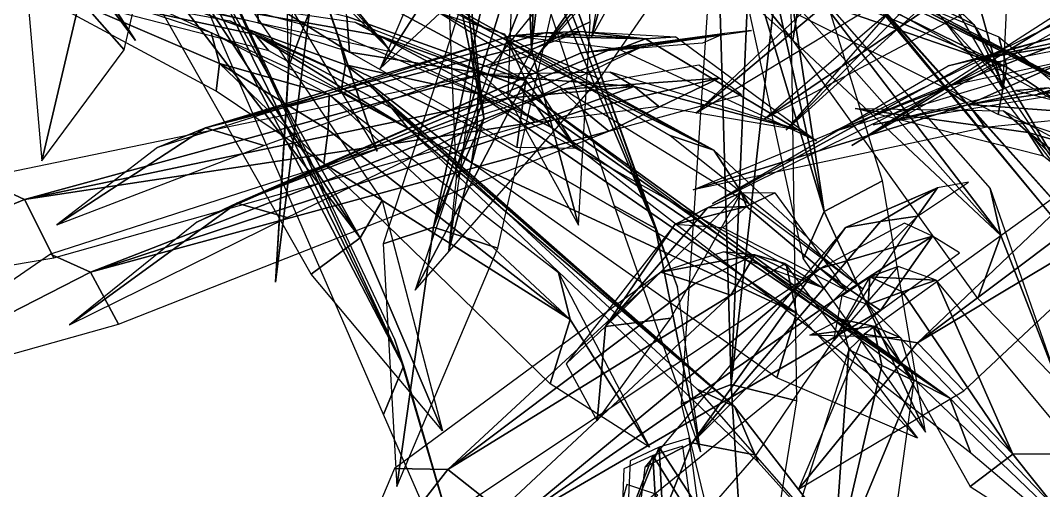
# Model space of a CAD drawing. Extents: x -26.4 to 26.4, y -33.5 to 33.5.
# Drawn here: x -6.78 to 4.64, y -25.41 to -20.16 of the extents above; entities that cross this region are included whole.
import ezdxf

# ---------------------------------------------------------------- set-up
doc = ezdxf.new("R2010")
doc.units = 0

msp = doc.modelspace()

# ---------------------------------------------------------------- linework, layer by layer
at = {"layer": 'weed040', "color": 3}
for points in [[(-3.90002, -15.05346, -4.71954), (-3.55139, -20.06579, 3.08331), (-3.78503, -20.68212, 2.71856)], [(1.88977, -16.43041, -6.90472), (-1.53137, -20.67407, 0.57769), (-0.98754, -20.52978, 0.78863)], [(1.88977, -16.43041, -6.90472), (-0.98754, -20.52978, 0.78863), (2.27612, -16.45275, -6.77105)], [(2.27612, -16.45275, -6.77105), (-0.98754, -20.52978, 0.78863), (2.68554, -16.46118, -6.70294)], [(2.68554, -16.46118, -6.70294), (-0.98754, -20.52978, 0.78863), (-0.31848, -20.81469, 0.98309)], [(-0.63854, -16.74316, -8.02789), (-1.07653, -20.49353, 0.45208), (-0.41992, -20.17858, 0.64508)], [(-0.92968, -17.03833, -8.06195), (-1.07653, -20.49353, 0.45208), (-0.63854, -16.74316, -8.02789)], [(-1.20434, -17.32397, -8.16412), (-1.07653, -20.49353, 0.45208), (-0.92968, -17.03833, -8.06195)], [(-1.20434, -17.32397, -8.16412), (-1.33947, -21.02087, 0.32354), (-1.07653, -20.49353, 0.45208)], [(1.18078, -17.76123, -10.76239), (2.19006, -22.29675, -2.83026), (1.44848, -17.44995, -10.71185)], [(1.44848, -17.44995, -10.71185), (2.19006, -22.29675, -2.83026), (2.83825, -21.95507, -2.6607)], [(1.07788, -17.51953, -3.28509), (3.85852, -20.21044, 5.0418), (1.34558, -17.78283, -3.45904)], [(1.07788, -17.51953, -3.28509), (3.38391, -19.97863, 5.33514), (3.85852, -20.21044, 5.0418)], [(-5.49084, -20.38806, 7.17755), (-7.06774, -17.95678, 3.29937), (-7.47021, -17.73193, 3.68939)], [(0.91491, -18.05456, -10.87481), (2.19006, -22.29675, -2.83026), (1.18078, -17.76123, -10.76239)], [(1.34558, -17.78283, -3.45904), (3.85852, -20.21044, 5.0418), (1.57336, -18.03955, -3.69122)], [(-4.99975, -17.82238, -6.49383), (-6.11486, -19.92736, 2.47796), (-5.61828, -20.49316, 2.42669)], [(-2.67797, -20.47338, 6.80474), (-4.66613, -18.04577, 3.11517), (-5.02905, -17.82788, 3.54144)], [(-1.16076, -17.85827, -8.30657), (-2.73071, -22.656, -0.54693), (-2.16784, -22.47106, -0.4345)], [(-0.75463, -17.84985, -8.24835), (-2.16784, -22.47106, -0.4345), (-0.33862, -17.82714, -8.25823)], [(-0.33862, -17.82714, -8.25823), (-2.16784, -22.47106, -0.4345), (-1.45263, -22.7069, -0.38653)], [(-1.16076, -17.85827, -8.30657), (-2.16784, -22.47106, -0.4345), (-0.75463, -17.84985, -8.24835)], [(-5.49084, -20.38806, 7.17755), (-6.85095, -18.59399, 2.9577), (-7.06774, -17.95678, 3.29937)], [(-2.67797, -20.47338, 6.80474), (-4.47607, -18.67565, 2.75152), (-4.66613, -18.04577, 3.11517)], [(0.91491, -18.05456, -10.87481), (1.95275, -22.82336, -3.00531), (2.19006, -22.29675, -2.83026)], [(1.57336, -18.03955, -3.69122), (3.85852, -20.21044, 5.0418), (4.16979, -20.85791, 4.81805)], [(-5.48901, -18.14831, -4.70013), (-2.98669, -22.59008, 1.84625), (-5.72814, -18.41638, -4.78875)], [(-5.48901, -18.14831, -4.70013), (-2.74133, -22.1737, 2.10003), (-2.98669, -22.59008, 1.84625)], [(-5.17077, -18.26586, -5.06195), (-2.50292, -24.02343, 0.2807), (-5.19055, -18.52148, -5.32965)], [(-5.17077, -18.26586, -5.06195), (-2.59997, -23.72827, 0.7304), (-2.50292, -24.02343, 0.2807)], [(-0.40637, -20.35253, 6.28582), (0.71459, -18.32153, 2.10113), (0.08325, -18.59838, 1.79644)], [(-5.72814, -18.41638, -4.78875), (-2.98669, -22.59008, 1.84625), (-6.0017, -18.64672, -4.91656)], [(-2.76367, -20.7019, 6.61688), (-1.33178, -18.47534, 2.55889), (-1.88073, -18.63134, 2.35894)], [(-2.76367, -20.7019, 6.61688), (-0.66894, -18.75439, 2.78118), (-1.33178, -18.47534, 2.55889)], [(-1.92358, -18.4757, -4.92095), (-1.60644, -21.25012, 3.82635), (-1.9613, -18.86462, -5.044)], [(-1.92358, -18.4757, -4.92095), (-1.71557, -20.70593, 4.06292), (-1.60644, -21.25012, 3.82635)], [(-1.3944, -18.46215, -5.08135), (0.3081, -22.48681, 2.99176), (-1.1527, -18.73278, -5.26959)], [(-1.3944, -18.46215, -5.08135), (-0.15332, -22.23229, 3.2807), (0.3081, -22.48681, 2.99176)], [(1.39282, -18.52441, -11.0744), (1.15185, -24.22741, -3.87322), (1.80004, -18.46435, -11.12091)], [(1.80004, -18.46435, -11.12091), (1.15185, -24.22741, -3.87322), (1.88281, -24.40795, -3.92816)], [(-5.19055, -18.52148, -5.32965), (-2.50292, -24.02343, 0.2807), (-5.25207, -18.74157, -5.62774)], [(-0.40637, -20.35253, 6.28582), (0.08325, -18.59838, 1.79644), (-0.1947, -19.10925, 1.63787)], [(0.98303, -18.55847, -11.09051), (0.59338, -24.44458, -3.95562), (1.15185, -24.22741, -3.87322)], [(0.98303, -18.55847, -11.09051), (1.15185, -24.22741, -3.87322), (1.39282, -18.52441, -11.0744)], [(-6.0017, -18.64672, -4.91656), (-2.98669, -22.59008, 1.84625), (-3.53381, -22.99621, 1.87335)], [(0.71606, -18.66796, -9.58868), (5.28454, -21.05529, -5.58343), (0.84533, -18.80053, -9.81463)], [(0.71606, -18.66796, -9.58868), (5.06555, -20.98425, -5.22161), (5.28454, -21.05529, -5.58343)], [(4.18261, -20.93151, 5.03302), (3.54357, -18.64086, 0.81646), (3.00488, -18.91149, 0.82672)], [(4.18261, -20.93151, 5.03302), (4.28332, -18.77563, 0.76519), (3.54357, -18.64086, 0.81646)], [(-5.25207, -18.74157, -5.62774), (-2.50292, -24.02343, 0.2807), (-2.72595, -24.56213, -0.07489)], [(-2.79882, -21.62145, 10.40423), (-3.61035, -19.23486, 6.26568), (-3.76159, -18.77893, 6.63702)], [(-1.1527, -18.73278, -5.26959), (0.3081, -22.48681, 2.99176), (-0.93774, -18.99243, -5.51898)], [(0.84533, -18.80053, -9.81463), (5.28454, -21.05529, -5.58343), (0.93469, -18.92761, -10.06622)], [(-1.9613, -18.86462, -5.044), (-1.60644, -21.25012, 3.82635), (-2.02392, -19.23486, -5.22564)], [(0.47766, -18.84301, -9.33856), (4.13867, -20.34667, -4.07977), (4.22546, -20.68725, -4.32403)], [(0.47766, -18.84301, -9.33856), (4.22546, -20.68725, -4.32403), (0.48681, -19.11657, -9.44549)], [(0.93469, -18.92761, -10.06622), (5.28454, -21.05529, -5.58343), (5.4541, -21.44274, -5.91302)], [(-0.93774, -18.99243, -5.51898), (0.3081, -22.48681, 2.99176), (0.5531, -23.14013, 2.70428)], [(0.48681, -19.11657, -9.44549), (4.22546, -20.68725, -4.32403), (0.45422, -19.37695, -9.57513)], [(0.82043, -19.12609, -6.76446), (1.83886, -20.38366, -4.42437), (0.77392, -19.43115, -6.93292)], [(0.82043, -19.12609, -6.76446), (1.89819, -20.01416, -4.24237), (1.83886, -20.38366, -4.42437)], [(3.97314, -19.12133, -5.20074), (4.24487, -19.12939, -5.42083), (1.76379, -21.38745, -9.23199)], [(1.76379, -21.38745, -9.23199), (3.64941, -19.22863, -5.05499), (3.97314, -19.12133, -5.20074)], [(-2.79882, -21.62145, 10.40423), (-3.81323, -19.9259, 6.04486), (-3.61035, -19.23486, 6.26568)], [(-2.02392, -19.23486, -5.22564), (-1.60644, -21.25012, 3.82635), (-1.91076, -21.92761, 3.7033)], [(-8.49816, -20.7517, 5.88006), (-6.71289, -19.96545, 1.51373), (-7.19482, -19.39672, 1.41668)], [(-4.55737, -20.64294, -6.03497), (-4.59362, -20.95312, -6.18841), (-7.5863, -19.34106, -9.95635)], [(-7.5863, -19.34106, -9.95635), (-4.64929, -20.29907, -5.94012), (-4.55737, -20.64294, -6.03497)], [(0.45422, -19.37695, -9.57513), (4.22546, -20.68725, -4.32403), (4.13061, -21.21313, -4.37091)], [(-6.57629, -19.40808, -9.21697), (-3.24011, -20.31225, -5.51861), (-3.15148, -20.65869, -5.61639)], [(-3.15148, -20.65869, -5.61639), (-3.20092, -20.96887, -5.76617), (-6.57629, -19.40808, -9.21697)], [(1.52062, -21.2677, -9.19464), (3.6007, -19.46813, -4.9389), (3.93505, -19.62304, -4.98211)], [(-7.52697, -19.59704, -10.02777), (-4.44165, -20.16833, -6.05218), (-4.15856, -20.32214, -6.23382)], [(-4.15856, -20.32214, -6.23382), (-4.00366, -20.50305, -6.4887), (-7.52697, -19.59704, -10.02777)], [(-4.14685, -19.86767, -5.23883), (-4.12084, -20.19543, -5.35601), (-6.87475, -19.5216, -9.56414)], [(-2.72045, -19.58715, -2.72698), (0.95703, -21.6101, 5.44207), (-2.42785, -19.80834, -2.91119)], [(-2.72045, -19.58715, -2.72698), (0.47216, -21.44897, 5.76214), (0.95703, -21.6101, 5.44207)], [(3.93505, -19.62304, -4.98211), (4.16577, -19.85815, -5.09783), (1.52062, -21.2677, -9.19464)], [(1.91687, -19.62597, -4.11163), (4.15808, -22.56481, 4.29547), (1.89819, -20.01416, -4.24237)], [(1.91687, -19.62597, -4.11163), (4.03869, -22.0393, 4.57342), (4.15808, -22.56481, 4.29547)], [(2.40502, -19.5509, -4.36505), (5.57055, -23.36865, 3.45025), (5.99462, -23.56933, 3.06829)], [(2.40502, -19.5509, -4.36505), (5.99462, -23.56933, 3.06829), (2.63024, -19.79333, -4.60821)], [(5.77636, -19.56115, -6.23345), (5.98693, -19.59777, -6.50885), (2.49731, -21.5581, -9.62933)], [(2.49731, -21.5581, -9.62933), (5.48193, -19.63879, -6.01922), (5.77636, -19.56115, -6.23345)], [(-6.51696, -19.66442, -9.29681), (-3.04492, -20.18298, -5.64788), (-2.77905, -20.33386, -5.85479)], [(-2.77905, -20.33386, -5.85479), (-2.64721, -20.51477, -6.12359), (-6.51696, -19.66442, -9.29681)], [(-3.93115, -23.08666, 6.85382), (-3.55139, -20.06579, 3.08331), (-3.72094, -19.65234, 3.48651)], [(-3.20019, -19.72265, -2.48675), (-1.13879, -20.83447, 6.39202), (-3.13354, -20.11853, -2.5534)], [(-3.20019, -19.72265, -2.48675), (-1.38122, -20.31298, 6.57073), (-1.13879, -20.83447, 6.39202)], [(0.75671, -21.19995, -2.42047), (2.59582, -19.65124, -4.88836), (2.26879, -19.7677, -5.13739)], [(0.75671, -21.19995, -2.42047), (2.99609, -19.84094, -4.591), (2.59582, -19.65124, -4.88836)], [(-6.53857, -21.72949, 6.95672), (-6.11486, -19.92736, 2.47796), (-6.703, -19.80175, 2.54827)], [(-2.42785, -19.80834, -2.91119), (0.95703, -21.6101, 5.44207), (-2.17883, -20.03466, -3.15179)], [(2.63024, -19.79333, -4.60821), (5.99462, -23.56933, 3.06829), (2.81958, -20.02148, -4.89935)], [(-6.53857, -21.72949, 6.95672), (-5.61828, -20.49316, 2.42669), (-6.11486, -19.92736, 2.47796)], [(-4.14685, -19.86767, -5.23883), (-3.13354, -20.11853, -2.5534), (-3.10388, -20.51879, -2.67572)], [(-4.14685, -19.86767, -5.23883), (-3.10388, -20.51879, -2.67572), (-4.12084, -20.19543, -5.35601)], [(2.27941, -21.41052, -9.54364), (5.43615, -19.8695, -5.89324), (5.73388, -20.05664, -6.00531)], [(-3.93115, -23.08666, 6.85382), (-3.78503, -20.68212, 2.71856), (-3.55139, -20.06579, 3.08331)], [(-2.17883, -20.03466, -3.15179), (0.95703, -21.6101, 5.44207), (1.35034, -22.20959, 5.20843)], [(1.89819, -20.01416, -4.24237), (4.15808, -22.56481, 4.29547), (1.83886, -20.38366, -4.42437)], [(5.73388, -20.05664, -6.00531), (5.90563, -20.31591, -6.16571), (2.27941, -21.41052, -9.54364)], [(2.81958, -20.02148, -4.89935), (5.99462, -23.56933, 3.06829), (6.24035, -24.18603, 2.7116)], [(4.9707, -22.05834, 9.37884), (3.85852, -20.21044, 5.0418), (3.38391, -19.97863, 5.33514)], [(-4.44165, -20.16833, -6.05218), (-2.86401, -20.90515, -3.68499), (-4.15856, -20.32214, -6.23382)], [(-3.13354, -20.11853, -2.5534), (-1.13879, -20.83447, 6.39202), (-3.10388, -20.51879, -2.67572)], [(-3.04492, -20.18298, -5.64788), (-1.22924, -20.88903, -3.44989), (-2.77905, -20.33386, -5.85479)], [(-0.55249, -22.45019, 4.85284), (-0.41992, -20.17858, 0.64508), (-1.07653, -20.49353, 0.45208)], [(-0.52392, -20.28735, -6.51397), (-4.71081, -21.36437, 1.6961), (-4.06262, -21.55847, 2.02276)], [(-0.92675, -20.3009, -6.60919), (-4.71081, -21.36437, 1.6961), (-0.52392, -20.28735, -6.51397)], [(-1.30395, -20.33532, -6.76812), (-4.71081, -21.36437, 1.6961), (-0.92675, -20.3009, -6.60919)], [(-4.64929, -20.29907, -5.94012), (-3.33166, -20.99047, -3.40631), (-4.55737, -20.64294, -6.03497)], [(-1.30395, -20.33532, -6.76812), (-0.92675, -20.3009, -6.60919), (0.19494, -20.36828, -9.26605)], [(0.19494, -20.36828, -9.26605), (-0.92675, -20.3009, -6.60919), (-0.52392, -20.28735, -6.51397)], [(0.19494, -20.36828, -9.26605), (-0.52392, -20.28735, -6.51397), (0.53552, -20.34558, -9.1994)], [(-0.52099, -20.52539, -10.08819), (-0.19909, -20.48803, -9.90911), (1.07641, -20.30932, -12.17266)], [(0.83068, -20.41918, -11.24688), (-0.52099, -20.52539, -10.08819), (1.07641, -20.30932, -12.17266)], [(1.07641, -20.30932, -12.17266), (-0.19909, -20.48803, -9.90911), (0.15246, -20.45764, -9.77947)], [(1.07641, -20.30932, -12.17266), (0.15246, -20.45764, -9.77947), (1.3778, -20.27526, -12.07525)], [(3.5736, -20.66931, -6.21514), (5.20727, -20.22729, -3.81317), (3.88964, -20.59606, -6.39093)], [(4.9707, -22.05834, 9.37884), (4.16979, -20.85791, 4.81805), (3.85852, -20.21044, 5.0418)], [(5.20727, -20.22729, -3.81317), (5.54162, -20.25, -4.04937), (3.88964, -20.59606, -6.39093)], [(3.88964, -20.59606, -6.39093), (5.54162, -20.25, -4.04937), (5.83532, -20.29248, -4.33831)], [(3.88964, -20.59606, -6.39093), (5.83532, -20.29248, -4.33831), (4.13208, -20.62573, -6.64105)], [(-1.30395, -20.33532, -6.76812), (-5.24731, -21.58264, 1.51812), (-4.71081, -21.36437, 1.6961)], [(-4.15856, -20.32214, -6.23382), (-2.44799, -21.37207, -4.21929), (-4.00366, -20.50305, -6.4887)], [(-4.15856, -20.32214, -6.23382), (-2.63403, -21.14465, -3.92523), (-2.44799, -21.37207, -4.21929)], [(-2.86401, -20.90515, -3.68499), (-2.63403, -21.14465, -3.92523), (-4.15856, -20.32214, -6.23382)], [(-3.24011, -20.31225, -5.51861), (-1.66943, -20.98132, -3.12396), (-3.15148, -20.65869, -5.61639)], [(-2.77905, -20.33386, -5.85479), (-0.86157, -21.35449, -4.02008), (-2.64721, -20.51477, -6.12359)], [(-1.22924, -20.88903, -3.44989), (-1.0205, -21.12707, -3.71173), (-2.77905, -20.33386, -5.85479)], [(-2.77905, -20.33386, -5.85479), (-1.0205, -21.12707, -3.71173), (-0.86157, -21.35449, -4.02008)], [(-0.57666, -21.59216, 11.14398), (-1.13879, -20.83447, 6.39202), (-1.38122, -20.31298, 6.57073)], [(-0.10681, -20.484, -9.44293), (-1.30395, -20.33532, -6.76812), (0.19494, -20.36828, -9.26605)], [(2.10217, -21.50866, -12.76043), (-0.10681, -20.484, -9.44293), (0.19494, -20.36828, -9.26605)], [(0.19494, -20.36828, -9.26605), (0.53552, -20.34558, -9.1994), (2.10217, -21.50866, -12.76043)], [(1.83886, -20.38366, -4.42437), (4.15808, -22.56481, 4.29547), (3.90356, -23.26867, 4.20574)], [(5.87048, -21.79321, -1.50494), (4.22546, -20.68725, -4.32403), (4.13867, -20.34667, -4.07977)], [(4.57189, -20.98388, -11.62701), (6.48352, -20.41186, -6.97357), (6.78417, -20.62316, -7.01934)], [(-0.52099, -20.52539, -10.08819), (-4.80859, -22.41613, -3.15838), (-4.36328, -22.203, -2.93023)], [(-0.19909, -20.48803, -9.90911), (-4.36328, -22.203, -2.93023), (0.15246, -20.45764, -9.77947)], [(0.15246, -20.45764, -9.77947), (-4.36328, -22.203, -2.93023), (-3.80261, -22.3645, -2.58123)], [(-0.52099, -20.52539, -10.08819), (-4.36328, -22.203, -2.93023), (-0.19909, -20.48803, -9.90911)], [(-3.10388, -20.51879, -2.67572), (-1.13879, -20.83447, 6.39202), (-1.24096, -21.58154, 6.40631)], [(-2.37219, -23.17272, 4.60418), (-0.31848, -20.81469, 0.98309), (-0.98754, -20.52978, 0.78863)], [(-2.37219, -23.17272, 4.60418), (-0.98754, -20.52978, 0.78863), (-1.53137, -20.67407, 0.57769)], [(-0.55249, -22.45019, 4.85284), (-1.07653, -20.49353, 0.45208), (-1.33947, -21.02087, 0.32354)], [(-4.55737, -20.64294, -6.03497), (-3.39172, -21.76098, -3.68902), (-4.59362, -20.95312, -6.18841)], [(-4.55737, -20.64294, -6.03497), (-3.34191, -21.38342, -3.52166), (-3.39172, -21.76098, -3.68902)], [(-3.33166, -20.99047, -3.40631), (-3.34191, -21.38342, -3.52166), (-4.55737, -20.64294, -6.03497)], [(0.94348, -22.20556, -10.26361), (3.5736, -20.66931, -6.21514), (3.88964, -20.59606, -6.39093)], [(3.88964, -20.59606, -6.39093), (4.13208, -20.62573, -6.64105), (0.94348, -22.20556, -10.26361)], [(3.50219, -20.90881, -6.11004), (4.90588, -20.60595, -3.54913), (3.80029, -21.10217, -6.2005)], [(4.90588, -20.60595, -3.54913), (5.16186, -20.90588, -3.66448), (3.80029, -21.10217, -6.2005)], [(6.78417, -20.62316, -7.01934), (6.9768, -20.88061, -7.1585), (4.57189, -20.98388, -11.62701)], [(-1.62805, -20.76672, -6.8919), (-7.23657, -21.92834, 0.37921), (-6.73156, -22.16418, 0.60882)], [(-1.62805, -20.76672, -6.8919), (-6.73156, -22.16418, 0.60882), (-1.3435, -21.03186, -6.75311)], [(-3.15148, -20.65869, -5.61639), (-1.74633, -21.75183, -3.40008), (-3.20092, -20.96887, -5.76617)], [(-1.66943, -20.98132, -3.12396), (-1.68444, -21.3739, -3.23675), (-3.15148, -20.65869, -5.61639)], [(-3.15148, -20.65869, -5.61639), (-1.68444, -21.3739, -3.23675), (-1.74633, -21.75183, -3.40008)], [(-1.99609, -22.73107, 8.42193), (-1.60644, -21.25012, 3.82635), (-1.71557, -20.70593, 4.06292)], [(-0.19653, -20.73962, -9.45684), (-1.62805, -20.76672, -6.8919), (0.06933, -20.90222, -9.25872)], [(-1.62805, -20.76672, -6.8919), (-1.3435, -21.03186, -6.75311), (0.06933, -20.90222, -9.25872)], [(0.7893, -20.66345, -11.26959), (-0.75024, -20.93591, -10.25006), (1.01635, -20.80847, -12.19976)], [(1.90295, -21.38452, -12.89666), (-0.19653, -20.73962, -9.45684), (0.06933, -20.90222, -9.25872)], [(5.87048, -21.79321, -1.50494), (4.13061, -21.21313, -4.37091), (4.22546, -20.68725, -4.32403)], [(-0.57666, -21.59216, 11.14398), (-1.24096, -21.58154, 6.40631), (-1.13879, -20.83447, 6.39202)], [(-0.75024, -20.93591, -10.25006), (-0.49755, -21.16625, -10.1098), (1.01635, -20.80847, -12.19976)], [(1.01635, -20.80847, -12.19976), (-0.49755, -21.16625, -10.1098), (-0.21374, -21.39916, -10.02264)], [(1.01635, -20.80847, -12.19976), (-0.21374, -21.39916, -10.02264), (1.26647, -20.99267, -12.13055)], [(-0.75024, -20.93591, -10.25006), (-6.44006, -22.77429, -4.39544), (-5.99511, -22.9746, -4.15081)], [(-0.75024, -20.93591, -10.25006), (-5.99511, -22.9746, -4.15081), (-0.49755, -21.16625, -10.1098)], [(-3.33166, -20.99047, -3.40631), (-0.64514, -23.50305, 5.00189), (-3.34191, -21.38342, -3.52166)], [(-3.33166, -20.99047, -3.40631), (-0.77294, -22.97717, 5.26666), (-0.64514, -23.50305, 5.00189)], [(-2.86401, -20.90515, -3.68499), (0.77282, -24.27905, 4.13287), (1.18884, -24.47277, 3.74029)], [(-2.86401, -20.90515, -3.68499), (1.18884, -24.47277, 3.74029), (-2.63403, -21.14465, -3.92523)], [(-1.66943, -20.98132, -3.12396), (1.87988, -23.43164, 4.98065), (-1.68444, -21.3739, -3.23675)], [(-1.66943, -20.98132, -3.12396), (1.76928, -22.90429, 5.25421), (1.87988, -23.43164, 4.98065)], [(0.06933, -20.90222, -9.25872), (-1.3435, -21.03186, -6.75311), (-1.03625, -21.30065, -6.67108)], [(-1.22924, -20.88903, -3.44989), (3.21325, -24.19079, 3.9721), (3.59008, -24.38049, 3.544)], [(-1.22924, -20.88903, -3.44989), (3.59008, -24.38049, 3.544), (-1.0205, -21.12707, -3.71173)], [(0.06933, -20.90222, -9.25872), (-1.03625, -21.30065, -6.67108), (0.33996, -21.12011, -9.20123)], [(0.06933, -20.90222, -9.25872), (0.33996, -21.12011, -9.20123), (1.90295, -21.38452, -12.89666)], [(0.72705, -22.05432, -10.19219), (3.50219, -20.90881, -6.11004), (3.80029, -21.10217, -6.2005)], [(4.68579, -20.91723, -8.19708), (4.97912, -20.9663, -8.37945), (2.73571, -21.32885, -11.79327)], [(2.73571, -21.32885, -11.79327), (4.32507, -20.94543, -8.12457), (4.68579, -20.91723, -8.19708)], [(3.80029, -21.10217, -6.2005), (5.16186, -20.90588, -3.66448), (5.37719, -21.21826, -3.83587)], [(4.32507, -20.94543, -8.12457), (5.25891, -21.18493, -5.35052), (4.68579, -20.91723, -8.19708)], [(-1.3435, -21.03186, -6.75311), (-6.73156, -22.16418, 0.60882), (-1.03625, -21.30065, -6.67108)], [(3.80029, -21.10217, -6.2005), (3.98339, -21.35778, -6.35723), (0.72705, -22.05432, -10.19219)], [(3.80029, -21.10217, -6.2005), (5.37719, -21.21826, -3.83587), (3.98339, -21.35778, -6.35723)], [(-0.49755, -21.16625, -10.1098), (-5.99511, -22.9746, -4.15081), (-0.21374, -21.39916, -10.02264)], [(-2.63403, -21.14465, -3.92523), (1.18884, -24.47277, 3.74029), (-2.44799, -21.37207, -4.21929)], [(-1.0205, -21.12707, -3.71173), (3.59008, -24.38049, 3.544), (-0.86157, -21.35449, -4.02008)], [(4.4624, -21.41564, -8.13189), (4.63415, -21.67968, -8.28533), (2.53466, -21.14758, -11.75225)], [(2.53466, -21.14758, -11.75225), (4.18774, -21.17175, -8.08795), (4.4624, -21.41564, -8.13189)], [(4.18774, -21.17175, -8.08795), (4.83483, -21.52331, -5.24212), (4.4624, -21.41564, -8.13189)], [(-1.03625, -21.30065, -6.67108), (-6.73156, -22.16418, 0.60882), (-6.40197, -22.81311, 0.80914)], [(-1.99609, -22.73107, 8.42193), (-1.91076, -21.92761, 3.7033), (-1.60644, -21.25012, 3.82635)], [(-6.36938, -22.4436, 6.11846), (-4.71081, -21.36437, 1.6961), (-5.24731, -21.58264, 1.51812)], [(-6.36938, -22.4436, 6.11846), (-4.06262, -21.55847, 2.02276), (-4.71081, -21.36437, 1.6961)], [(-0.21374, -21.39916, -10.02264), (-5.99511, -22.9746, -4.15081), (-5.682, -23.55249, -3.9765)], [(-3.34191, -21.38342, -3.52166), (-0.64514, -23.50305, 5.00189), (-3.39172, -21.76098, -3.68902)], [(-2.44799, -21.37207, -4.21929), (1.18884, -24.47277, 3.74029), (1.45141, -25.09204, 3.39752)], [(-1.68444, -21.3739, -3.23675), (1.87988, -23.43164, 4.98065), (-1.74633, -21.75183, -3.40008)], [(-0.86157, -21.35449, -4.02008), (3.59008, -24.38049, 3.544), (3.82519, -24.99499, 3.17926)], [(2.6123, -23.15515, 9.72088), (0.95703, -21.6101, 5.44207), (0.47216, -21.44897, 5.76214)], [(4.4624, -21.41564, -8.13189), (5.25524, -22.17663, -5.51202), (4.63415, -21.67968, -8.28533)], [(4.4624, -21.41564, -8.13189), (5.05676, -21.85144, -5.34503), (5.25524, -22.17663, -5.51202)], [(4.83483, -21.52331, -5.24212), (5.05676, -21.85144, -5.34503), (4.4624, -21.41564, -8.13189)], [(2.6123, -23.15515, 9.72088), (1.35034, -22.20959, 5.20843), (0.95703, -21.6101, 5.44207)], [(5.48559, -21.61193, -5.27874), (2.63537, -23.66528, 3.28948), (3.22973, -23.76049, 3.36016)], [(5.48559, -21.61193, -5.27874), (3.22973, -23.76049, 3.36016), (5.84997, -21.79394, -5.22674)], [(-3.39172, -21.76098, -3.68902), (-0.64514, -23.50305, 5.00189), (-0.86853, -24.22009, 4.94915)], [(-1.74633, -21.75183, -3.40008), (1.87988, -23.43164, 4.98065), (1.66088, -24.15307, 4.95062)], [(5.84997, -21.79394, -5.22674), (3.22973, -23.76049, 3.36016), (6.22204, -21.97375, -5.24725)], [(-9.61694, -23.3551, 4.31231), (-6.73156, -22.16418, 0.60882), (-7.23657, -21.92834, 0.37921)], [(3.31945, -24.75769, 1.1845), (2.83825, -21.95507, -2.6607), (2.19006, -22.29675, -2.83026)], [(6.22204, -21.97375, -5.24725), (3.22973, -23.76049, 3.36016), (3.74645, -24.29882, 3.44622)], [(3.45458, -22.03125, -10.13104), (3.2312, -22.34655, -7.31341), (3.79736, -21.96789, -10.11602)], [(0.88708, -22.25683, -4.67413), (-0.25073, -23.58105, 4.3482), (1.26281, -22.08544, -4.68511)], [(1.26281, -22.08544, -4.68511), (-0.25073, -23.58105, 4.3482), (0.47949, -23.48693, 4.50311)], [(1.3236, -22.24072, -7.52471), (0.88708, -22.25683, -4.67413), (1.26281, -22.08544, -4.68511)], [(1.3236, -22.24072, -7.52471), (1.26281, -22.08544, -4.68511), (1.63781, -22.08837, -7.54852)], [(1.3236, -22.24072, -7.52471), (1.63781, -22.08837, -7.54852), (2.43579, -23.17675, -11.315)], [(2.42663, -22.47656, -7.43719), (2.81884, -22.40808, -7.3449), (3.45458, -22.03125, -10.13104)], [(3.14147, -22.17004, -10.2713), (2.42663, -22.47656, -7.43719), (3.45458, -22.03125, -10.13104)], [(3.45458, -22.03125, -10.13104), (2.81884, -22.40808, -7.3449), (3.2312, -22.34655, -7.31341)], [(4.78979, -24.18823, 8.81634), (4.15808, -22.56481, 4.29547), (4.03869, -22.0393, 4.57342)], [(-9.61694, -23.3551, 4.31231), (-6.40197, -22.81311, 0.80914), (-6.73156, -22.16418, 0.60882)], [(-6.22766, -23.56201, 0.79193), (-3.80261, -22.3645, -2.58123), (-4.36328, -22.203, -2.93023)], [(-6.22766, -23.56201, 0.79193), (-4.36328, -22.203, -2.93023), (-4.80859, -22.41613, -3.15838)], [(-2.06823, -24.74267, 5.54534), (-2.98669, -22.59008, 1.84625), (-2.74133, -22.1737, 2.10003)], [(0.80908, -24.97924, 7.11529), (0.3081, -22.48681, 2.99176), (-0.15332, -22.23229, 3.2807)], [(1.05847, -22.48022, -7.6159), (0.52343, -22.4425, -4.72723), (1.3236, -22.24072, -7.52471)], [(0.52343, -22.4425, -4.72723), (0.88708, -22.25683, -4.67413), (1.3236, -22.24072, -7.52471)], [(2.43579, -23.17675, -11.315), (1.05847, -22.48022, -7.6159), (1.3236, -22.24072, -7.52471)], [(0.52343, -22.4425, -4.72723), (-0.25073, -23.58105, 4.3482), (0.88708, -22.25683, -4.67413)], [(2.81884, -22.40808, -7.3449), (0.71606, -24.8778, 1.25518), (3.2312, -22.34655, -7.31341)], [(3.2312, -22.34655, -7.31341), (0.71606, -24.8778, 1.25518), (1.43017, -25.01623, 1.44268)], [(3.31945, -24.75769, 1.1845), (2.19006, -22.29675, -2.83026), (1.95275, -22.82336, -3.00531)], [(-2.5769, -25.3645, 3.43048), (-2.16784, -22.47106, -0.4345), (-2.73071, -22.656, -0.54693)], [(-2.5769, -25.3645, 3.43048), (-1.45263, -22.7069, -0.38653), (-2.16784, -22.47106, -0.4345)], [(0.52343, -22.4425, -4.72723), (-0.68872, -23.99523, 4.3189), (-0.25073, -23.58105, 4.3482)], [(2.42663, -22.47656, -7.43719), (0.18725, -25.14916, 1.13983), (0.71606, -24.8778, 1.25518)], [(2.42663, -22.47656, -7.43719), (0.71606, -24.8778, 1.25518), (2.81884, -22.40808, -7.3449)], [(3.08435, -22.42785, -10.30389), (2.14318, -22.93139, -7.56683), (3.39599, -22.57324, -10.17645)], [(-2.06823, -24.74267, 5.54534), (-3.53381, -22.99621, 1.87335), (-2.98669, -22.59008, 1.84625)], [(0.80908, -24.97924, 7.11529), (0.5531, -23.14013, 2.70428), (0.3081, -22.48681, 2.99176)], [(2.14318, -22.93139, -7.56683), (2.47241, -23.1665, -7.5086), (3.39599, -22.57324, -10.17645)], [(3.39599, -22.57324, -10.17645), (2.47241, -23.1665, -7.5086), (2.81555, -23.40051, -7.51483)], [(3.39599, -22.57324, -10.17645), (2.81555, -23.40051, -7.51483), (3.69665, -22.75854, -10.1889)], [(4.78979, -24.18823, 8.81634), (3.90356, -23.26867, 4.20574), (4.15808, -22.56481, 4.29547)], [(-8.87792, -24.44934, -1.20758), (-5.99511, -22.9746, -4.15081), (-6.44006, -22.77429, -4.39544)], [(1.06982, -22.74829, -7.60125), (0.36853, -22.97167, -4.75836), (1.41369, -22.77832, -7.47088)], [(0.36853, -22.97167, -4.75836), (0.75524, -23.09765, -4.68218), (1.41369, -22.77832, -7.47088)], [(1.41369, -22.77832, -7.47088), (0.75524, -23.09765, -4.68218), (1.14855, -23.22839, -4.67523)], [(2.17431, -23.14855, -11.40069), (1.06982, -22.74829, -7.60125), (1.41369, -22.77832, -7.47088)], [(1.41369, -22.77832, -7.47088), (1.14855, -23.22839, -4.67523), (1.75354, -22.87792, -7.47821)], [(1.41369, -22.77832, -7.47088), (1.75354, -22.87792, -7.47821), (2.17431, -23.14855, -11.40069)], [(2.14318, -22.93139, -7.56683), (-1.91809, -25.63732, 0.3001), (-1.35302, -25.82519, 0.4129)], [(2.14318, -22.93139, -7.56683), (-1.35302, -25.82519, 0.4129), (2.47241, -23.1665, -7.5086)], [(3.23046, -24.82434, 9.41949), (1.87988, -23.43164, 4.98065), (1.76928, -22.90429, 5.25421)], [(2.69873, -23.02697, -8.80535), (3.01293, -22.91052, -8.91229), (2.29516, -23.73596, -12.74359)], [(2.69873, -23.02697, -8.80535), (3.43957, -23.06323, -6.0628), (3.01293, -22.91052, -8.91229)], [(-8.87792, -24.44934, -1.20758), (-5.682, -23.55249, -3.9765), (-5.99511, -22.9746, -4.15081)], [(0.36853, -22.97167, -4.75836), (-2.60253, -25.16638, 3.72967), (-2.00891, -25.17553, 3.83441)], [(0.36853, -22.97167, -4.75836), (-2.00891, -25.17553, 3.83441), (0.75524, -23.09765, -4.68218)], [(0.23962, -24.92468, 9.54876), (-0.64514, -23.50305, 5.00189), (-0.77294, -22.97717, 5.26666)], [(2.29516, -23.73596, -12.74359), (2.39001, -23.23205, -8.82769), (2.69873, -23.02697, -8.80535)], [(2.39001, -23.23205, -8.82769), (2.67858, -23.33532, -5.90606), (2.69873, -23.02697, -8.80535)], [(2.67858, -23.33532, -5.90606), (3.06201, -23.1947, -5.95074), (2.69873, -23.02697, -8.80535)], [(2.69873, -23.02697, -8.80535), (3.06201, -23.1947, -5.95074), (3.43957, -23.06323, -6.0628)], [(0.75524, -23.09765, -4.68218), (-2.00891, -25.17553, 3.83441), (1.14855, -23.22839, -4.67523)], [(3.06201, -23.1947, -5.95074), (4.29357, -25.00561, 2.97381), (3.43957, -23.06323, -6.0628)], [(3.43957, -23.06323, -6.0628), (4.29357, -25.00561, 2.97381), (5.04724, -25.00085, 2.92474)], [(1.14855, -23.22839, -4.67523), (-2.00891, -25.17553, 3.83441), (-1.42333, -25.63732, 3.96185)], [(2.47241, -23.1665, -7.5086), (-1.35302, -25.82519, 0.4129), (2.81555, -23.40051, -7.51483)], [(2.67858, -23.33532, -5.90606), (4.29357, -25.00561, 2.97381), (3.06201, -23.1947, -5.95074)], [(2.67858, -23.33532, -5.90606), (3.81713, -25.36633, 3.05438), (4.29357, -25.00561, 2.97381)], [(2.81555, -23.40051, -7.51483), (-1.35302, -25.82519, 0.4129), (-0.92529, -26.44335, 0.47186)], [(0.23962, -24.92468, 9.54876), (-0.86853, -24.22009, 4.94915), (-0.64514, -23.50305, 5.00189)], [(-0.34191, -24.63244, 9.07635), (0.47949, -23.48693, 4.50311), (-0.25073, -23.58105, 4.3482)], [(3.23046, -24.82434, 9.41949), (1.66088, -24.15307, 4.95062), (1.87988, -23.43164, 4.98065)], [(2.02783, -23.67663, -12.75091), (2.37609, -23.49719, -8.82769), (2.73718, -23.57519, -8.80096)], [(2.37609, -23.49719, -8.82769), (2.46215, -23.84143, -5.91192), (2.73718, -23.57519, -8.80096)], [(-0.34191, -24.63244, 9.07635), (-0.25073, -23.58105, 4.3482), (-0.68872, -23.99523, 4.3189)], [(2.73718, -23.57519, -8.80096), (3.04296, -23.70666, -8.90277), (2.02783, -23.67663, -12.75091)], [(2.46215, -23.84143, -5.91192), (2.83093, -24.01501, -5.95367), (2.73718, -23.57519, -8.80096)], [(2.73718, -23.57519, -8.80096), (2.83093, -24.01501, -5.95367), (3.19238, -24.1853, -6.0628)], [(2.73718, -23.57519, -8.80096), (3.19238, -24.1853, -6.0628), (3.04296, -23.70666, -8.90277)], [(-1.58337, -27.18054, 3.1679), (-2.50292, -24.02343, 0.2807), (-2.59997, -23.72827, 0.7304)], [(1.90075, -25.39489, 7.72027), (3.22973, -23.76049, 3.36016), (2.63537, -23.66528, 3.28948)], [(2.46215, -23.84143, -5.91192), (1.68835, -26.28552, 2.98773), (2.28417, -26.36645, 2.91339)], [(1.90075, -25.39489, 7.72027), (3.74645, -24.29882, 3.44622), (3.22973, -23.76049, 3.36016)], [(2.46215, -23.84143, -5.91192), (2.28417, -26.36645, 2.91339), (2.83093, -24.01501, -5.95367)], [(-1.58337, -27.18054, 3.1679), (-2.72595, -24.56213, -0.07489), (-2.50292, -24.02343, 0.2807)], [(2.83093, -24.01501, -5.95367), (2.28417, -26.36645, 2.91339), (3.19238, -24.1853, -6.0628)], [(3.19238, -24.1853, -6.0628), (2.28417, -26.36645, 2.91339), (2.82177, -26.8927, 2.86065)], [(5.7738, -26.65026, 7.22332), (3.59008, -24.38049, 3.544), (3.21325, -24.19079, 3.9721)], [(1.36279, -27.62585, -0.42608), (1.15185, -24.22741, -3.87322), (0.59338, -24.44458, -3.95562)], [(2.96459, -26.77734, 7.61004), (1.18884, -24.47277, 3.74029), (0.77282, -24.27905, 4.13287)], [(1.36279, -27.62585, -0.42608), (1.88281, -24.40795, -3.92816), (1.15185, -24.22741, -3.87322)], [(5.7738, -26.65026, 7.22332), (3.82519, -24.99499, 3.17926), (3.59008, -24.38049, 3.544)], [(2.96459, -26.77734, 7.61004), (1.45141, -25.09204, 3.39752), (1.18884, -24.47277, 3.74029)], [(0.34985, -24.92578, -11.74822), (0.7871, -25.60253, -9.01959), (0.68237, -24.82434, -11.79766)], [(-0.00793, -25.81127, -8.99212), (0.38757, -25.71166, -8.97344), (0.34985, -24.92578, -11.74822)], [(0.02648, -25.07958, -11.83795), (-0.00793, -25.81127, -8.99212), (0.34985, -24.92578, -11.74822)], [(0.00561, -26.65502, 5.70721), (1.43017, -25.01623, 1.44268), (0.71606, -24.8778, 1.25518)], [(0.00561, -26.65502, 5.70721), (0.71606, -24.8778, 1.25518), (0.18725, -25.14916, 1.13983)], [(0.27917, -25.0177, -11.96246), (0.72265, -25.73474, -9.24554), (0.61096, -24.91552, -12.01226)], [(0.34985, -24.92578, -11.74822), (0.38757, -25.71166, -8.97344), (0.7871, -25.60253, -9.01959)], [(-0.04602, -25.16894, -12.05218), (-0.07385, -25.93579, -9.21844), (0.27917, -25.0177, -11.96246)], [(-0.07385, -25.93579, -9.21844), (0.32458, -25.84204, -9.1994), (0.27917, -25.0177, -11.96246)], [(0.27917, -25.0177, -11.96246), (0.32458, -25.84204, -9.1994), (0.72265, -25.73474, -9.24554)], [(5.37829, -26.36645, 7.49578), (4.29357, -25.00561, 2.97381), (3.81713, -25.36633, 3.05438)], [(5.37829, -26.36645, 7.49578), (5.04724, -25.00085, 2.92474), (4.29357, -25.00561, 2.97381)], [(-3.31958, -26.86083, 8.18023), (-2.00891, -25.17553, 3.83441), (-2.60253, -25.16638, 3.72967)], [(-3.31958, -26.86083, 8.18023), (-1.42333, -25.63732, 3.96185), (-2.00891, -25.17553, 3.83441)], [(-0.01342, -25.34216, -11.89508), (-0.27307, -26.27746, -9.12542), (0.33337, -25.45971, -11.85443)]]:
    msp.add_3dface(points, dxfattribs=at)

doc.saveas('drawing.dxf')
